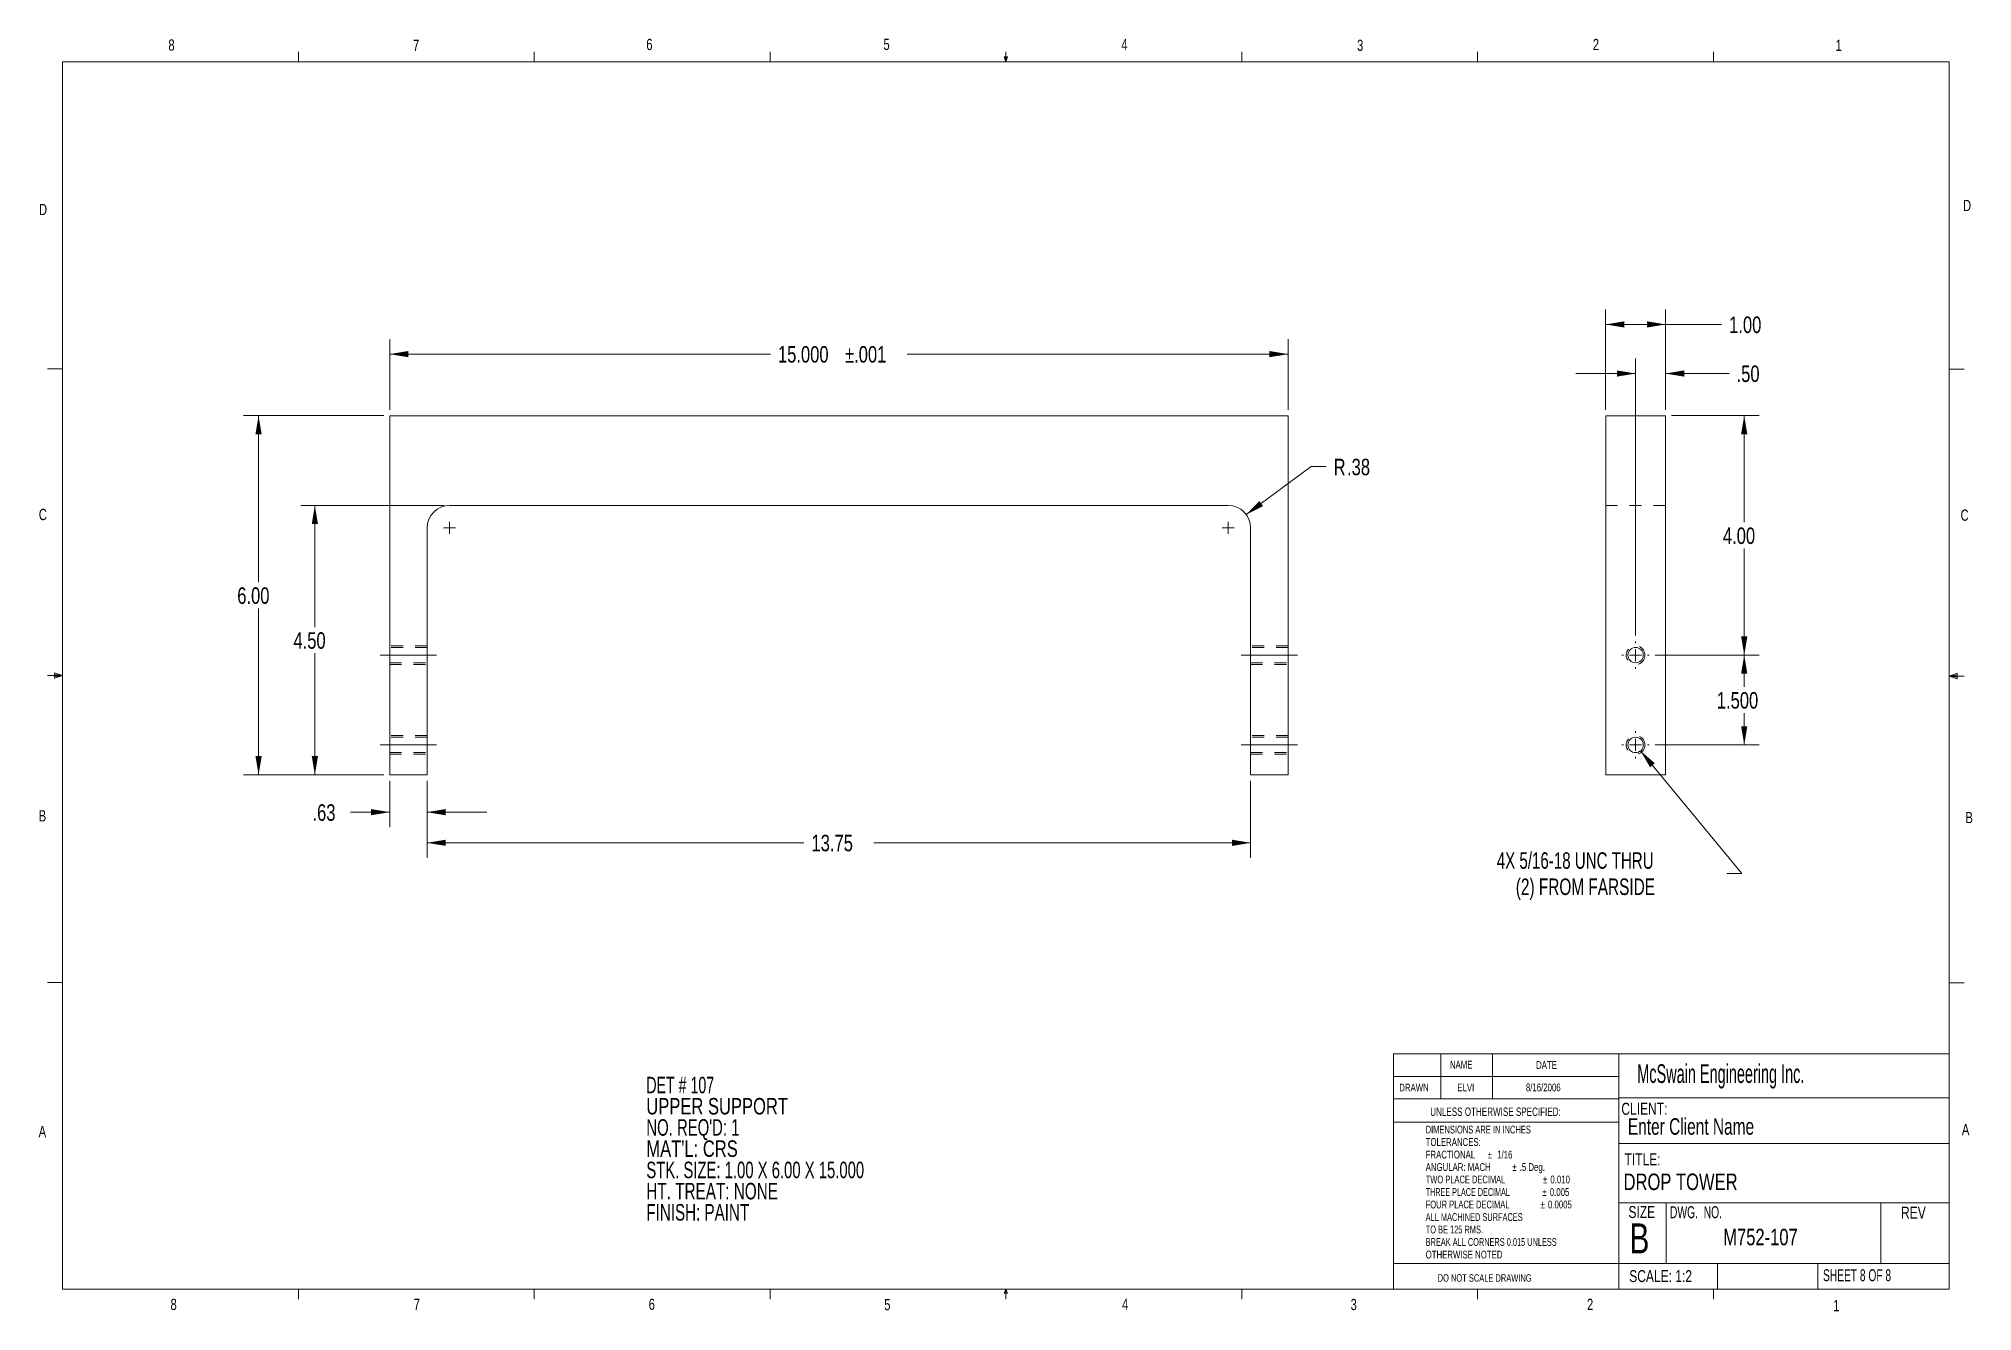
# Model space of a CAD drawing. Header units: inches. Extents: x 0.4 to 16.6, y 0.2 to 10.8.
import ezdxf

# ---------------------------------------------------------------- set-up
doc = ezdxf.new("R2010")
doc.units = ezdxf.units.IN
doc.header["$MEASUREMENT"] = 0
doc.linetypes.add('CENTERX2', pattern=[0.8, 0.5, -0.1, 0.1, -0.1])
doc.linetypes.add('HIDDEN', pattern=[0.075, 0.05, -0.025])
doc.layers.add('FORMAT', color=7, linetype='Continuous', lineweight=0)
doc.styles.add('SLDTEXTSTYLE0', font='TXT', dxfattribs={"width": 0.75})
doc.styles.add('SLDTEXTSTYLE1', font='TXT', dxfattribs={"width": 0.698864})
doc.styles.add('SLDTEXTSTYLE10', font='TXT', dxfattribs={"width": 0.6375})
doc.styles.add('SLDTEXTSTYLE11', font='TXT', dxfattribs={"width": 0.5775})
doc.styles.add('SLDTEXTSTYLE12', font='TXT', dxfattribs={"width": 0.6875})
doc.styles.add('SLDTEXTSTYLE13', font='TXT', dxfattribs={"width": 0.7})
doc.styles.add('SLDTEXTSTYLE14', font='TXT', dxfattribs={"width": 0.675})
doc.styles.add('SLDTEXTSTYLE15', font='TXT', dxfattribs={"width": 0.672414})
doc.styles.add('SLDTEXTSTYLE16', font='TXT', dxfattribs={"width": 0.692308})
doc.styles.add('SLDTEXTSTYLE17', font='TXT', dxfattribs={"width": 0.683824})
doc.styles.add('SLDTEXTSTYLE18', font='TXT', dxfattribs={"width": 0.696429})
doc.styles.add('SLDTEXTSTYLE2', font='TXT', dxfattribs={"width": 0.631579})
doc.styles.add('SLDTEXTSTYLE3', font='TXT', dxfattribs={"width": 0.671053})
doc.styles.add('SLDTEXTSTYLE4', font='TXT', dxfattribs={"width": 0.666667})
doc.styles.add('SLDTEXTSTYLE5', font='TXT', dxfattribs={"width": 0.710526})
doc.styles.add('SLDTEXTSTYLE6', font='TXT', dxfattribs={"width": 0.65625})
doc.styles.add('SLDTEXTSTYLE7', font='TXT', dxfattribs={"width": 0.685345})
doc.styles.add('SLDTEXTSTYLE8', font='TXT', dxfattribs={"width": 0.642857})
doc.styles.add('SLDTEXTSTYLE9', font='TXT', dxfattribs={"width": 0.72})
doc.dimstyles.new('SLDDIMSTYLE0', dxfattribs={"dimtxt": 0.137795, "dimasz": 0.156, "dimexe": 0, "dimexo": 0.0625, "dimgap": 0.034449, "dimtad": 0, "dimtih": 1, "dimtoh": 1, "dimdec": 3, "dimlfac": 2, "dimzin": 4, "dimdsep": 46, "dimtxsty": 'SLDTEXTSTYLE0', "dimsah": 1, "dimcen": 0.09, "dimadec": 0, "dimazin": 0, "dimtol": 1, "dimtp": 0.001, "dimtm": 0.001, "dimtfac": 1, "dimtdec": 3, "dimtofl": 0, "dimtmove": 0, "dimatfit": 3, "dimfxl": 0, "dimtolj": 1, "dimarcsym": 0})
doc.dimstyles.new('SLDDIMSTYLE1', dxfattribs={"dimtxt": 0.137795, "dimasz": 0.156, "dimexe": 0, "dimexo": 0.0625, "dimgap": 0.034449, "dimtad": 0, "dimtih": 1, "dimtoh": 1, "dimlfac": 2, "dimzin": 4, "dimdsep": 46, "dimtxsty": 'SLDTEXTSTYLE0', "dimsah": 1, "dimcen": 0.09, "dimadec": 0, "dimazin": 0, "dimtfac": 1, "dimtdec": 3, "dimtofl": 0, "dimtmove": 0, "dimatfit": 3, "dimfxl": 0, "dimtolj": 1, "dimtzin": 12, "dimarcsym": 0})
doc.dimstyles.new('SLDDIMSTYLE2', dxfattribs={"dimtxt": 0.137795, "dimasz": 0.156, "dimexe": 0, "dimexo": 0.0625, "dimgap": 0.034449, "dimtad": 0, "dimtih": 1, "dimtoh": 1, "dimlfac": 2, "dimzin": 12, "dimdsep": 46, "dimtxsty": 'SLDTEXTSTYLE0', "dimsah": 1, "dimcen": 0.09, "dimadec": 0, "dimazin": 0, "dimtfac": 1, "dimtdec": 3, "dimtofl": 0, "dimtmove": 0, "dimatfit": 3, "dimfxl": 0, "dimtolj": 1, "dimtzin": 12, "dimarcsym": 0})
doc.dimstyles.new('SLDDIMSTYLE3', dxfattribs={"dimtxt": 0.137795, "dimasz": 0.156, "dimexe": 0, "dimexo": 0.0625, "dimgap": 0.034449, "dimtad": 0, "dimtih": 1, "dimtoh": 1, "dimlfac": 2, "dimzin": 12, "dimdsep": 46, "dimtxsty": 'SLDTEXTSTYLE0', "dimsah": 1, "dimcen": 0.09, "dimadec": 0, "dimazin": 0, "dimtfac": 1, "dimtdec": 3, "dimtofl": 0, "dimtmove": 0, "dimatfit": 3, "dimfxl": 0, "dimtolj": 1, "dimtzin": 12, "dimarcsym": 0})
doc.dimstyles.new('SLDDIMSTYLE4', dxfattribs={"dimtxt": 0.137795, "dimasz": 0.156, "dimexe": 0, "dimexo": 0.0625, "dimgap": 0.034449, "dimtad": 0, "dimtih": 1, "dimtoh": 1, "dimlfac": 2, "dimzin": 12, "dimdsep": 46, "dimtxsty": 'SLDTEXTSTYLE0', "dimsah": 1, "dimcen": 0.09, "dimadec": 0, "dimazin": 0, "dimtfac": 1, "dimtdec": 3, "dimtofl": 0, "dimtmove": 0, "dimatfit": 3, "dimfxl": 0, "dimtolj": 1, "dimtzin": 12, "dimarcsym": 0})
doc.dimstyles.new('SLDDIMSTYLE5', dxfattribs={"dimtxt": 0.137795, "dimasz": 0.156, "dimexe": 0, "dimexo": 0.0625, "dimgap": 0.034449, "dimtad": 0, "dimtih": 1, "dimtoh": 1, "dimdec": 3, "dimlfac": 2, "dimzin": 4, "dimdsep": 46, "dimtxsty": 'SLDTEXTSTYLE0', "dimsah": 1, "dimcen": 0.09, "dimadec": 0, "dimazin": 0, "dimtfac": 1, "dimtdec": 3, "dimtofl": 0, "dimtmove": 0, "dimatfit": 3, "dimfxl": 0, "dimtolj": 1, "dimtzin": 12, "dimarcsym": 0})

# ---------------------------------------------------------------- blocks, each defined once
blk = doc.blocks.new('SW_NOTE_0')
at = {"color": 7, "linetype": 'Continuous', "lineweight": 0, "char_height": 0.065, "attachment_point": 1}
for s, insert, style in [('DIMENSIONS ARE IN INCHES', (0, 0.083), 'SLDTEXTSTYLE1'), ('TOLERANCES:', (0, -0.021), 'SLDTEXTSTYLE0'), ('FRACTIONAL', (0, -0.126), 'SLDTEXTSTYLE0'), ('%%p', (0.518, -0.126), 'SLDTEXTSTYLE0'), (' 1/16', (0.579, -0.126), 'SLDTEXTSTYLE0'), ('ANGULAR: MACH', (0, -0.23), 'SLDTEXTSTYLE0'), ('%%p', (0.723, -0.23), 'SLDTEXTSTYLE0'), ('.5 Deg.', (0.785, -0.23), 'SLDTEXTSTYLE0'), ('TWO PLACE DECIMAL    ', (0, -0.334), 'SLDTEXTSTYLE2'), ('THREE PLACE DECIMAL  ', (0, -0.439), 'SLDTEXTSTYLE3'), ('%%p', (0.974, -0.439), 'SLDTEXTSTYLE0'), ('%%p', (0.979, -0.334), 'SLDTEXTSTYLE0'), ('0.005', (1.036, -0.439), 'SLDTEXTSTYLE0'), ('0.010', (1.041, -0.334), 'SLDTEXTSTYLE0'), ('FOUR PLACE DECIMAL  ', (0, -0.543), 'SLDTEXTSTYLE4'), ('%%p', (0.959, -0.543), 'SLDTEXTSTYLE0'), ('0.0005', (1.021, -0.543), 'SLDTEXTSTYLE0'), ('ALL MACHINED SURFACES', (0, -0.648), 'SLDTEXTSTYLE5'), ('TO BE 125 RMS.', (0, -0.752), 'SLDTEXTSTYLE6'), ('OTHERWISE NOTED', (0, -0.961), 'SLDTEXTSTYLE0'), ('BREAK ALL CORNERS 0.015 UNLESS ', (0, -0.856), 'SLDTEXTSTYLE7')]:
    blk.add_mtext(s, dxfattribs=dict(at, insert=insert, style=style))
blk = doc.blocks.new('SW_NOTE_1')
at = {"color": 7, "linetype": 'Continuous', "lineweight": 0, "char_height": 0.1378, "attachment_point": 1}
for s, insert, style in [('DET # 107', (0, 0.176), 'SLDTEXTSTYLE8'), ('UPPER SUPPORT', (0, -0.001), 'SLDTEXTSTYLE0'), ("NO. REQ'D: 1", (0, -0.178), 'SLDTEXTSTYLE14'), ("MAT'L: CRS", (0, -0.355), 'SLDTEXTSTYLE0'), ('STK. SIZE: 1.00 X 6.00 X 15.000', (0, -0.533), 'SLDTEXTSTYLE15'), ('HT. TREAT: NONE', (0, -0.71), 'SLDTEXTSTYLE16'), ('FINISH: PAINT ', (0, -0.887), 'SLDTEXTSTYLE12')]:
    blk.add_mtext(s, dxfattribs=dict(at, insert=insert, style=style))
blk = doc.blocks.new('*D3')
at = {"color": 7, "linetype": 'Continuous', "lineweight": 0}
for p, q in [((3.357, 7.738), (3.357, 8.327)), ((10.857, 7.738), (10.857, 8.327)), ((3.357, 8.202), (6.536, 8.202)), ((10.857, 8.202), (7.678, 8.202))]:
    blk.add_line(p, q, dxfattribs=at)
for points in [[(3.357, 8.202), (3.513, 8.176), (3.513, 8.228)], [(10.857, 8.202), (10.701, 8.228), (10.701, 8.176)]]:
    blk.add_solid(points, dxfattribs=at)
at = {"color": 7, "linetype": 'Continuous', "lineweight": 0, "char_height": 0.1378, "attachment_point": 1, "style": 'SLDTEXTSTYLE0'}
for s, insert in [('15.000', (6.598, 8.269)), ('±.001', (7.158, 8.269))]:
    blk.add_mtext(s, dxfattribs=dict(at, insert=insert))
blk = doc.blocks.new('*D4')
at = {"color": 7, "linetype": 'Continuous', "lineweight": 0}
for p, q in [((3.307, 7.688), (2.137, 7.688)), ((2.262, 7.688), (2.262, 6.297)), ((2.262, 4.688), (2.262, 6.078)), ((3.307, 4.688), (2.137, 4.688))]:
    blk.add_line(p, q, dxfattribs=at)
for points in [[(2.262, 7.688), (2.236, 7.532), (2.288, 7.532)], [(2.262, 4.688), (2.288, 4.844), (2.236, 4.844)]]:
    blk.add_solid(points, dxfattribs=at)
at = {"color": 7, "linetype": 'Continuous', "lineweight": 0, "insert": (2.084, 6.254), "char_height": 0.1378, "attachment_point": 1, "style": 'SLDTEXTSTYLE0'}
blk.add_mtext('6.00', dxfattribs=at)
blk = doc.blocks.new('*D5')
at = {"color": 7, "linetype": 'Continuous', "lineweight": 0}
for p, q in [((3.81, 6.938), (2.615, 6.938)), ((2.732, 6.938), (2.732, 5.922)), ((2.732, 4.688), (2.732, 5.703)), ((3.307, 4.688), (2.607, 4.688))]:
    blk.add_line(p, q, dxfattribs=at)
for points in [[(2.732, 6.938), (2.706, 6.782), (2.758, 6.782)], [(2.732, 4.688), (2.758, 4.844), (2.706, 4.844)]]:
    blk.add_solid(points, dxfattribs=at)
at = {"color": 7, "linetype": 'Continuous', "lineweight": 0, "insert": (2.553, 5.879), "char_height": 0.1378, "attachment_point": 1, "style": 'SLDTEXTSTYLE0'}
blk.add_mtext('4.50', dxfattribs=at)
blk = doc.blocks.new('*D6')
at = {"color": 7, "linetype": 'Continuous', "lineweight": 0}
for p, q in [((3.357, 4.638), (3.357, 4.251)), ((3.669, 4.638), (3.669, 4.251)), ((3.357, 4.376), (3.029, 4.376)), ((3.669, 4.376), (4.169, 4.376))]:
    blk.add_line(p, q, dxfattribs=at)
for points in [[(3.357, 4.376), (3.201, 4.402), (3.201, 4.35)], [(3.669, 4.376), (3.825, 4.35), (3.825, 4.402)]]:
    blk.add_solid(points, dxfattribs=at)
at = {"color": 7, "linetype": 'Continuous', "lineweight": 0, "insert": (2.712, 4.442), "char_height": 0.1378, "attachment_point": 1, "style": 'SLDTEXTSTYLE0'}
blk.add_mtext('.63', dxfattribs=at)
blk = doc.blocks.new('*D7')
at = {"color": 7, "linetype": 'Continuous', "lineweight": 0}
for p, q in [((3.669, 4.638), (3.669, 3.995)), ((10.544, 4.638), (10.544, 3.995)), ((3.669, 4.12), (6.815, 4.12)), ((10.544, 4.12), (7.398, 4.12))]:
    blk.add_line(p, q, dxfattribs=at)
for points in [[(3.669, 4.12), (3.825, 4.094), (3.825, 4.146)], [(10.544, 4.12), (10.388, 4.146), (10.388, 4.094)]]:
    blk.add_solid(points, dxfattribs=at)
at = {"color": 7, "linetype": 'Continuous', "lineweight": 0, "insert": (6.878, 4.187), "char_height": 0.1378, "attachment_point": 1, "style": 'SLDTEXTSTYLE0'}
blk.add_mtext('13.75', dxfattribs=at)
blk = doc.blocks.new('*D8')
at = {"color": 7, "linetype": 'Continuous', "lineweight": 0}
for p, q in [((10.507, 6.862), (11.05, 7.262)), ((11.05, 7.262), (11.175, 7.262))]:
    blk.add_line(p, q, dxfattribs=at)
blk.add_solid([(10.507, 6.862), (10.648, 6.933), (10.618, 6.975)], dxfattribs=at)
at = {"color": 7, "linetype": 'Continuous', "lineweight": 0, "attachment_point": 1, "style": 'SLDTEXTSTYLE0'}
for s, insert, char_height in [('R', (11.237, 7.328), 0.138), ('.38', (11.349, 7.328), 0.1378)]:
    blk.add_mtext(s, dxfattribs=dict(at, insert=insert, char_height=char_height))
blk = doc.blocks.new('SW_CENTERMARKSYMBOL_0')
at = {"color": 7, "linetype": 'Continuous', "lineweight": 0}
for q in [(-0.05, 0), (0, 0.05), (0, -0.05), (0.05, 0)]:
    blk.add_line((0, 0), q, dxfattribs=at)
blk = doc.blocks.new('SW_CENTERMARKSYMBOL_1')
at = {"color": 7, "linetype": 'Continuous', "lineweight": 0}
for q in [(-0.05, 0), (0, 0.05), (0, -0.05), (0.05, 0)]:
    blk.add_line((0, 0), q, dxfattribs=at)
blk = doc.blocks.new('*D11')
at = {"color": 7, "linetype": 'Continuous', "lineweight": 0}
for p, q in [((13.799, 4.888), (14.645, 3.865)), ((14.645, 3.865), (14.52, 3.865))]:
    blk.add_line(p, q, dxfattribs=at)
blk.add_solid([(13.799, 4.888), (13.879, 4.751), (13.919, 4.785)], dxfattribs=at)
at = {"color": 7, "linetype": 'Continuous', "lineweight": 0, "char_height": 0.1378, "attachment_point": 1}
for s, insert, style in [('4X 5/16-18 UNC THRU', (12.599, 4.041), 'SLDTEXTSTYLE17'), ('(2) FROM FARSIDE', (12.758, 3.822), 'SLDTEXTSTYLE18')]:
    blk.add_mtext(s, dxfattribs=dict(at, insert=insert, style=style))
blk = doc.blocks.new('*D12')
at = {"color": 7, "linetype": 'Continuous', "lineweight": 0}
for p, q in [((13.758, 5.852), (13.758, 8.165)), ((14.008, 7.738), (14.008, 8.165)), ((13.758, 8.04), (13.258, 8.04)), ((14.008, 8.04), (14.539, 8.04))]:
    blk.add_line(p, q, dxfattribs=at)
for points in [[(13.758, 8.04), (13.602, 8.066), (13.602, 8.014)], [(14.008, 8.04), (14.164, 8.014), (14.164, 8.066)]]:
    blk.add_solid(points, dxfattribs=at)
at = {"color": 7, "linetype": 'Continuous', "lineweight": 0, "insert": (14.601, 8.107), "char_height": 0.1378, "attachment_point": 1, "style": 'SLDTEXTSTYLE0'}
blk.add_mtext('.50', dxfattribs=at)
blk = doc.blocks.new('*D13')
at = {"color": 7, "linetype": 'Continuous', "lineweight": 0}
for p, q in [((13.922, 5.688), (14.79, 5.688)), ((14.665, 5.688), (14.665, 5.422)), ((14.665, 4.938), (14.665, 5.203)), ((13.922, 4.938), (14.79, 4.938))]:
    blk.add_line(p, q, dxfattribs=at)
for points in [[(14.665, 5.688), (14.639, 5.532), (14.691, 5.532)], [(14.665, 4.938), (14.691, 5.094), (14.639, 5.094)]]:
    blk.add_solid(points, dxfattribs=at)
at = {"color": 7, "linetype": 'Continuous', "lineweight": 0, "insert": (14.436, 5.379), "char_height": 0.1378, "attachment_point": 1, "style": 'SLDTEXTSTYLE0'}
blk.add_mtext('1.500', dxfattribs=at)
blk = doc.blocks.new('*D14')
at = {"color": 7, "linetype": 'Continuous', "lineweight": 0}
for p, q in [((14.058, 7.688), (14.79, 7.688)), ((14.665, 7.688), (14.665, 6.797)), ((14.665, 5.688), (14.665, 6.578)), ((13.922, 5.688), (14.79, 5.688))]:
    blk.add_line(p, q, dxfattribs=at)
for points in [[(14.665, 7.688), (14.639, 7.532), (14.691, 7.532)], [(14.665, 5.688), (14.691, 5.844), (14.639, 5.844)]]:
    blk.add_solid(points, dxfattribs=at)
at = {"color": 7, "linetype": 'Continuous', "lineweight": 0, "insert": (14.487, 6.754), "char_height": 0.1378, "attachment_point": 1, "style": 'SLDTEXTSTYLE0'}
blk.add_mtext('4.00', dxfattribs=at)
blk = doc.blocks.new('*D15')
at = {"color": 7, "linetype": 'Continuous', "lineweight": 0}
for p, q in [((13.508, 7.738), (13.508, 8.575)), ((14.008, 7.738), (14.008, 8.575)), ((13.508, 8.45), (14.008, 8.45)), ((14.008, 8.45), (14.476, 8.45))]:
    blk.add_line(p, q, dxfattribs=at)
for points in [[(13.508, 8.45), (13.664, 8.424), (13.664, 8.476)], [(14.008, 8.45), (13.852, 8.476), (13.852, 8.424)]]:
    blk.add_solid(points, dxfattribs=at)
at = {"color": 7, "linetype": 'Continuous', "lineweight": 0, "insert": (14.539, 8.516), "char_height": 0.1378, "attachment_point": 1, "style": 'SLDTEXTSTYLE0'}
blk.add_mtext('1.00', dxfattribs=at)
blk = doc.blocks.new('SW_CENTERMARKSYMBOL_2')
at = {"color": 7, "linetype": 'Continuous', "lineweight": 0}
for p, q in [((-0.1, 0), (-0.11425, 0)), ((0, 0), (-0.05, 0)), ((0, 0.1), (0, 0.11425)), ((0, 0), (0, 0.05)), ((0, 0), (0, -0.05)), ((0, 0), (0.05, 0)), ((0.1, 0), (0.11425, 0)), ((0, -0.1), (0, -0.11425))]:
    blk.add_line(p, q, dxfattribs=at)
blk = doc.blocks.new('SW_CENTERMARKSYMBOL_3')
at = {"color": 7, "linetype": 'Continuous', "lineweight": 0}
for p, q in [((-0.1, 0), (-0.11425, 0)), ((0, 0), (-0.05, 0)), ((0, 0.1), (0, 0.11425)), ((0, 0), (0, 0.05)), ((0, 0), (0, -0.05)), ((0, 0), (0.05, 0)), ((0.1, 0), (0.11425, 0)), ((0, -0.1), (0, -0.11425))]:
    blk.add_line(p, q, dxfattribs=at)

msp = doc.modelspace()

# ---------------------------------------------------------------- linework, layer by layer
at = {"color": 7, "linetype": 'Continuous', "lineweight": 0}
for p, q in [((2.59475, 10.64207), (2.59475, 10.72687)), ((4.5635, 10.64207), (4.5635, 10.72687)), ((6.53225, 10.64207), (6.53225, 10.72687)), ((8.501, 10.64207), (8.48775, 10.68401)), ((8.51356, 10.68401), (8.48775, 10.68401)), ((8.49396, 10.68401), (8.501, 10.64207)), ((8.501, 10.64207), (8.501, 10.72687)), ((8.501, 10.64207), (8.51356, 10.68401)), ((8.50591, 10.68401), (8.501, 10.64207)), ((10.46975, 10.64207), (10.46975, 10.72687)), ((12.4385, 10.64207), (12.4385, 10.72687)), ((14.40725, 10.64207), (14.40725, 10.72687)), ((0.62625, 10.64207), (16.37625, 10.64207)), ((0.62625, 10.64207), (0.62625, 0.39207)), ((16.37625, 0.39207), (16.37625, 10.64207)), ((0.62625, 8.07957), (0.50125, 8.07957)), ((16.37625, 8.07529), (16.50125, 8.07529)), ((0.62625, 5.51707), (0.50125, 5.51707)), ((0.55907, 5.54108), (0.55907, 5.49449)), ((0.62625, 5.51707), (0.55907, 5.54108)), ((0.62625, 5.51707), (0.55907, 5.52611)), ((0.62625, 5.51707), (0.55907, 5.50677)), ((0.62625, 5.51707), (0.55907, 5.49449)), ((16.37625, 5.51279), (16.44343, 5.5368)), ((16.37625, 5.51279), (16.44343, 5.52183)), ((16.37625, 5.51279), (16.50125, 5.51279)), ((16.37625, 5.51279), (16.44343, 5.49021)), ((16.37625, 5.51279), (16.44343, 5.50248)), ((16.44343, 5.5368), (16.44343, 5.49021)), ((0.62625, 2.95457), (0.50125, 2.95457)), ((16.37625, 2.95029), (16.50125, 2.95029)), ((11.73705, 2.35642), (11.73705, 0.39207)), ((11.73705, 2.35642), (16.37625, 2.35642)), ((12.13223, 2.35642), (12.13223, 1.98142)), ((12.56334, 2.35642), (12.56334, 1.98142)), ((13.61753, 2.35642), (13.61753, 0.39207)), ((11.73705, 2.16892), (13.61753, 2.16892)), ((11.73705, 1.98142), (13.61753, 1.98142)), ((13.61753, 1.98927), (16.37625, 1.98927)), ((13.61753, 1.78795), (11.73705, 1.78795)), ((13.61753, 1.6072), (16.37625, 1.6072)), ((13.61753, 1.11194), (16.37625, 1.11194)), ((14.01308, 1.11194), (14.01308, 0.60496)), ((15.80432, 1.11194), (15.80432, 0.60496)), ((13.61753, 0.60496), (11.73705, 0.60496)), ((13.61753, 0.60496), (16.37625, 0.60496)), ((14.44067, 0.60496), (14.44067, 0.39207)), ((15.27986, 0.60496), (15.27986, 0.39207)), ((16.37625, 0.39207), (0.62625, 0.39207)), ((2.59475, 0.39207), (2.59475, 0.30727)), ((4.5635, 0.39207), (4.5635, 0.30727)), ((6.53225, 0.39207), (6.53225, 0.30727)), ((8.48775, 0.3575), (8.501, 0.39207)), ((8.51356, 0.3575), (8.48775, 0.3575)), ((8.501, 0.39207), (8.501, 0.30727)), ((8.501, 0.39207), (8.51356, 0.3575)), ((10.46975, 0.39207), (10.46975, 0.30727)), ((12.4385, 0.39207), (12.4385, 0.30727)), ((14.40725, 0.39207), (14.40725, 0.30727))]:
    msp.add_line(p, q, dxfattribs=at)
at = {"color": 7, "linetype": 'Continuous', "lineweight": 15}
for p, q in [((10.85658, 7.68778), (3.35658, 7.68778)), ((3.35658, 7.68778), (3.35658, 4.68778)), ((10.85658, 4.68778), (10.85658, 7.68778)), ((13.50824, 4.68778), (13.50824, 7.68778)), ((13.50824, 7.68778), (14.00824, 7.68778)), ((14.00824, 4.68778), (14.00824, 7.68778)), ((3.85658, 6.93778), (10.35658, 6.93778)), ((3.66908, 4.68778), (3.66908, 6.75028)), ((10.54408, 6.75028), (10.54408, 4.68778)), ((3.35658, 4.68778), (3.66908, 4.68778)), ((10.54408, 4.68778), (10.85658, 4.68778)), ((13.50824, 4.68778), (14.00824, 4.68778))]:
    msp.add_line(p, q, dxfattribs=at)
at = {"color": 9, "linetype": 'HIDDEN', "lineweight": 0}
for p, q in [((14.00824, 6.93778), (13.50824, 6.93778)), ((3.66908, 5.75203), (3.35658, 5.75203)), ((10.85658, 5.75203), (10.54408, 5.75203)), ((3.35658, 5.62353), (3.66908, 5.62353)), ((10.54408, 5.62353), (10.85658, 5.62353)), ((3.66908, 5.00203), (3.35658, 5.00203)), ((3.35658, 4.87353), (3.66908, 4.87353)), ((10.85658, 5.00203), (10.54408, 5.00203)), ((10.54408, 4.87353), (10.85658, 4.87353))]:
    msp.add_line(p, q, dxfattribs=at)
at = {"color": 7, "linetype": 'CENTERX2', "lineweight": 0}
for p, q in [((3.74782, 5.68778), (3.27784, 5.68778)), ((10.46534, 5.68778), (10.93532, 5.68778)), ((3.74782, 4.93778), (3.27784, 4.93778)), ((10.46534, 4.93778), (10.93532, 4.93778))]:
    msp.add_line(p, q, dxfattribs=at)
at = {"color": 7, "linetype": 'HIDDEN', "lineweight": 0}
for p, q in [((3.66908, 5.7659), (3.35658, 5.7659)), ((10.85658, 5.7659), (10.54408, 5.7659)), ((3.35658, 5.60965), (3.66908, 5.60965)), ((10.54408, 5.60965), (10.85658, 5.60965)), ((3.66908, 5.0159), (3.35658, 5.0159)), ((10.85658, 5.0159), (10.54408, 5.0159)), ((3.35658, 4.85965), (3.66908, 4.85965)), ((10.54408, 4.85965), (10.85658, 4.85965))]:
    msp.add_line(p, q, dxfattribs=at)
for centre, radius in [((13.75824, 5.68778), 0.07813), ((13.75824, 4.93778), 0.07812)]:
    msp.add_circle(centre, radius, dxfattribs=at)
at = {"color": 7, "linetype": 'Continuous', "lineweight": 15}
for centre in [(13.75824, 5.68778), (13.75824, 4.93778)]:
    msp.add_circle(centre, 0.06425, dxfattribs=at)
for centre, start, end in [((3.85658, 6.75028), 90, 180), ((10.35658, 6.75028), 0, 90)]:
    msp.add_arc(centre, 0.1875, start, end, dxfattribs=at)

# ---------------------------------------------------------------- block references
at = {"color": 7, "linetype": 'Continuous', "lineweight": 0}
for name, p in [('SW_CENTERMARKSYMBOL_1', (3.85658, 6.75028)), ('SW_CENTERMARKSYMBOL_0', (10.35658, 6.75028)), ('SW_CENTERMARKSYMBOL_2', (13.75824, 5.68778)), ('SW_CENTERMARKSYMBOL_3', (13.75824, 4.93778)), ('SW_NOTE_1', (5.4992, 1.98964)), ('SW_NOTE_0', (12.00558, 1.67443))]:
    msp.add_blockref(name, p, dxfattribs=at)

# ---------------------------------------------------------------- texts
at = {"color": 7, "linetype": 'Continuous', "lineweight": 0, "attachment_point": 1}
for s, insert, char_height, style in [('8', (1.50909, 10.8304), 0.09375, 'SLDTEXTSTYLE0'), ('7', (3.55099, 10.82756), 0.09375, 'SLDTEXTSTYLE0'), ('6', (5.49869, 10.83565), 0.09375, 'SLDTEXTSTYLE0'), ('5', (7.47869, 10.83619), 0.09375, 'SLDTEXTSTYLE0'), ('4', (9.4643, 10.83456), 0.09375, 'SLDTEXTSTYLE0'), ('3', (11.43273, 10.82842), 0.09375, 'SLDTEXTSTYLE0'), ('2', (13.40099, 10.8351), 0.09375, 'SLDTEXTSTYLE0'), ('1', (15.4274, 10.82897), 0.09375, 'SLDTEXTSTYLE0'), ('D', (0.42861, 9.45645), 0.09375, 'SLDTEXTSTYLE0'), ('D', (16.49132, 9.4899), 0.09375, 'SLDTEXTSTYLE0'), ('C', (0.42731, 6.90924), 0.09375, 'SLDTEXTSTYLE0'), ('C', (16.47118, 6.90398), 0.09375, 'SLDTEXTSTYLE0'), ('B', (0.4264, 4.39215), 0.09375, 'SLDTEXTSTYLE0'), ('B', (16.51148, 4.37799), 0.09375, 'SLDTEXTSTYLE0'), ('NAME', (12.20789, 2.2996), 0.065, 'SLDTEXTSTYLE0'), ('DATE', (12.92719, 2.2971), 0.065, 'SLDTEXTSTYLE0'), ('DRAWN', (11.78499, 2.10808), 0.065, 'SLDTEXTSTYLE0'), ('ELVI', (12.26985, 2.10902), 0.065, 'SLDTEXTSTYLE0'), ('8/16/2006', (12.84229, 2.10931), 0.065, 'SLDTEXTSTYLE0'), ('CLIENT:', (13.6393, 1.94847), 0.1, 'SLDTEXTSTYLE0'), ('UNLESS OTHERWISE SPECIFIED:', (12.04357, 1.90892), 0.07, 'SLDTEXTSTYLE9'), ('Enter Client Name', (13.69377, 1.81963), 0.1377953, 'SLDTEXTSTYLE13'), ('A', (0.42601, 1.75475), 0.09375, 'SLDTEXTSTYLE0'), ('A', (16.48208, 1.77153), 0.09375, 'SLDTEXTSTYLE0'), ('TITLE:', (13.66575, 1.52531), 0.1, 'SLDTEXTSTYLE0'), ('DROP TOWER', (13.65762, 1.35744), 0.137795, 'SLDTEXTSTYLE0'), ('SIZE', (13.69828, 1.0861), 0.1, 'SLDTEXTSTYLE0'), ('DWG.  NO.', (14.04478, 1.0847), 0.1, 'SLDTEXTSTYLE8'), ('REV', (15.97408, 1.08079), 0.1, 'SLDTEXTSTYLE0'), ('B', (13.70617, 0.94128), 0.25, 'SLDTEXTSTYLE0'), ('M752-107', (14.48961, 0.8961), 0.137795, 'SLDTEXTSTYLE0'), ('DO NOT SCALE DRAWING', (12.10579, 0.5165), 0.0625, 'SLDTEXTSTYLE12'), ('SCALE: 1:2', (13.70494, 0.55093), 0.1, 'SLDTEXTSTYLE0'), ('SHEET 8 OF 8', (15.32271, 0.5583), 0.1, 'SLDTEXTSTYLE10'), ('8', (1.52677, 0.31186), 0.09375, 'SLDTEXTSTYLE0'), ('7', (3.55743, 0.31216), 0.09375, 'SLDTEXTSTYLE0'), ('6', (5.51883, 0.31256), 0.09375, 'SLDTEXTSTYLE0'), ('5', (7.48512, 0.30949), 0.09375, 'SLDTEXTSTYLE0'), ('4', (9.47012, 0.31262), 0.09375, 'SLDTEXTSTYLE0'), ('3', (11.37877, 0.31052), 0.09375, 'SLDTEXTSTYLE0'), ('2', (13.3523, 0.31134), 0.09375, 'SLDTEXTSTYLE0'), ('1', (15.40832, 0.30027), 0.09375, 'SLDTEXTSTYLE0')]:
    msp.add_mtext(s, dxfattribs=dict(at, insert=insert, char_height=char_height, style=style))
at = {"layer": 'FORMAT', "color": 7, "insert": (13.77215, 2.27031), "char_height": 0.15625, "attachment_point": 1, "style": 'SLDTEXTSTYLE11'}
msp.add_mtext('McSwain Engineering Inc.', dxfattribs=at)

# ---------------------------------------------------------------- dimensions: what is measured, and where the dimension line sits
at = {"color": 7, "linetype": 'Continuous', "lineweight": 0}
for base, p1, p2, angle, dimstyle, picture, middle in [((13.50824, 8.44959), (14.00824, 7.68778), (13.50824, 7.68778), 0, 'SLDDIMSTYLE1', '*D15', (14.71676, 8.44959)), ((14.00824, 8.04045), (13.75824, 5.68778), (14.00824, 7.68778), 0, 'SLDDIMSTYLE1', '*D12', (14.72866, 8.04045)), ((2.26203, 4.68778), (3.35658, 7.68778), (3.35658, 4.68778), 90, 'SLDDIMSTYLE1', '*D4', (2.26203, 6.18778)), ((14.66482, 7.68778), (13.75824, 5.68778), (14.00824, 7.68778), 90, 'SLDDIMSTYLE1', '*D14', (14.66482, 6.68778)), ((2.73162, 4.68778), (3.66908, 6.93778), (3.35658, 4.68778), 90, 'SLDDIMSTYLE1', '*D5', (2.73162, 5.81278)), ((14.66482, 4.93778), (13.75824, 5.68778), (13.75824, 4.93778), 90, 'SLDDIMSTYLE5', '*D13', (14.66482, 5.31278))]:
    dim = msp.add_linear_dim(base=base, p1=p1, p2=p2, angle=angle, dimstyle=dimstyle, override={"dimtxt": 0.137795, "dimasz": 0.156, "dimexe": 0.125, "dimexo": 0.05, "dimgap": 0.06, "dimtad": 0, "dimtih": 1, "dimtoh": 1, "dimlfac": 2, "dimzin": 4, "dimtzin": 12}, dxfattribs=at)
    dim.commit()
    dim.dimension.update_dxf_attribs({"geometry": picture, "text_midpoint": middle, "dimtype": 160})
for base, p1, p2, dimstyle, override, picture, middle in [((10.85658, 8.20229), (3.35658, 7.68778), (10.85658, 7.68778), 'SLDDIMSTYLE0', {"dimtxt": 0.137795, "dimasz": 0.156, "dimexe": 0.125, "dimexo": 0.05, "dimgap": 0.06, "dimtad": 0, "dimtih": 1, "dimtoh": 1, "dimlfac": 2, "dimzin": 4, "dimtzin": 8}, '*D3', (7.10658, 8.20229)), ((3.3565758468, 4.3758100147), (3.6690758468, 4.6877761414), (3.3565758468, 4.6877761414), 'SLDDIMSTYLE2', {"dimtxt": 0.137795, "dimasz": 0.156, "dimexe": 0.125, "dimexo": 0.05, "dimgap": 0.06, "dimtad": 0, "dimtih": 1, "dimtoh": 1, "dimlfac": 2, "dimzin": 12, "dimtzin": 12}, '*D6', (2.8395876289, 4.3758100147)), ((3.66908, 4.12043), (10.54408, 4.68778), (3.66908, 4.68778), 'SLDDIMSTYLE2', {"dimtxt": 0.137795, "dimasz": 0.156, "dimexe": 0.125, "dimexo": 0.05, "dimgap": 0.06, "dimtad": 0, "dimtih": 1, "dimtoh": 1, "dimlfac": 2, "dimzin": 12, "dimtzin": 12}, '*D7', (7.10658, 4.12043))]:
    dim = msp.add_linear_dim(base=base, p1=p1, p2=p2, dimstyle=dimstyle, override=override, dxfattribs=at)
    dim.commit()
    dim.dimension.update_dxf_attribs({"geometry": picture, "text_midpoint": middle, "dimtype": 160})
dim = msp.add_radius_dim(center=(10.3565758, 6.7502761), mpoint=(10.5074684, 6.8615761), dimstyle='SLDDIMSTYLE3', override={"dimtxt": 0.137795, "dimasz": 0.156, "dimexe": 0.125, "dimexo": 0.05, "dimgap": 0.06, "dimtad": 0, "dimtih": 1, "dimtoh": 1, "dimlfac": 2, "dimzin": 12, "dimtzin": 12}, dxfattribs=at)
dim.commit()
dim.dimension.update_dxf_attribs({"geometry": '*D8', "text_midpoint": (11.4202062, 7.2615538), "dimtype": 164})
dim = msp.add_diameter_dim_2p(p1=(13.7173, 4.9873), p2=(13.79917, 4.88826), text='4X 5/16-18 UNC THRU\\P(2) FROM FARSIDE', dimstyle='SLDDIMSTYLE4', override={"dimtxt": 0.137795, "dimasz": 0.156, "dimexe": 0.125, "dimexo": 0.05, "dimgap": 0.06, "dimtad": 0, "dimtih": 1, "dimtoh": 1, "dimlfac": 2, "dimzin": 12, "dimpost": '<>', "dimtzin": 12}, dxfattribs=at)
dim.commit()
dim.dimension.update_dxf_attribs({"geometry": '*D11', "text_midpoint": (13.5284, 3.86506), "dimtype": 163})

doc.saveas('drawing.dxf')
